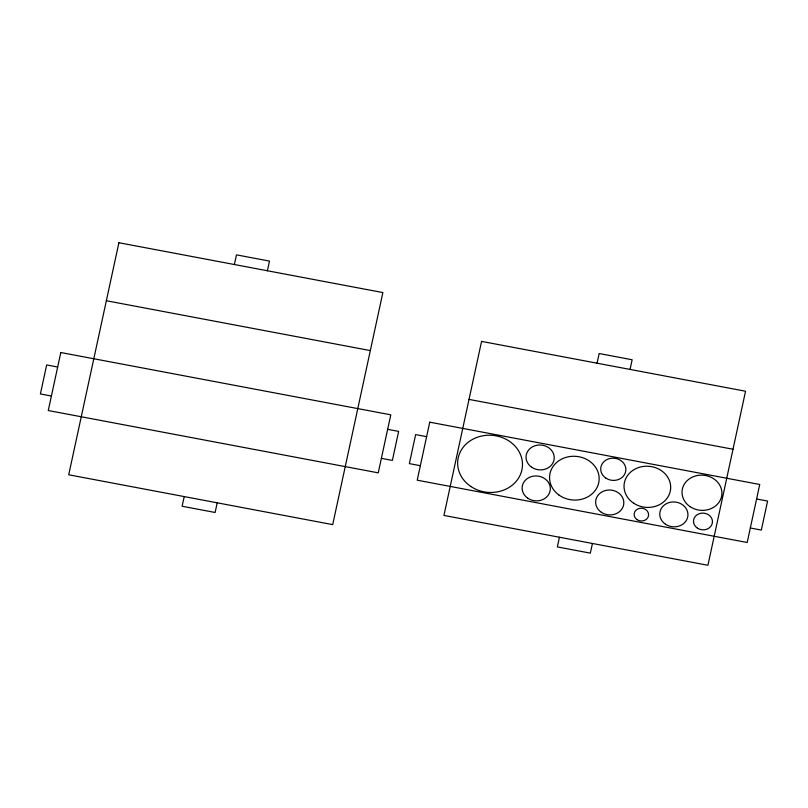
<?xml version="1.0" encoding="UTF-8"?>
<svg xmlns="http://www.w3.org/2000/svg" width="808" height="808" viewBox="0 0 808 808"><rect width="100%" height="100%" fill="white"/><g stroke="black" fill="none" stroke-linecap="round" stroke-linejoin="round"><path stroke-width="1.21" d="M184.214 496.587L182.123 506.252L215.12 512.484L217.211 502.818M234.391 264.529L236.481 254.863L269.478 261.085L267.387 270.761M559.429 537.239L557.338 546.915L590.335 553.137L592.426 543.471M597.062 363.196L599.152 353.53L632.149 359.762L630.058 369.428M106.353 300.738L370.327 350.581M469.024 399.404L733.008 449.248M57.671 367.024L46.672 364.943L40.4 393.951L51.399 396.031M387.648 429.331L398.647 431.401L392.375 460.409L381.376 458.338M426.624 436.684L415.625 434.613L409.353 463.62L420.352 465.691M756.601 498.99L767.6 501.071L761.328 530.078L750.329 527.998M60.812 352.52L48.268 410.535L378.245 472.842L390.789 414.827L60.812 352.52M118.897 242.723L68.72 474.781L332.704 524.624L382.871 292.567L118.897 242.723M429.755 422.18L417.211 480.194L747.188 542.501L759.732 484.487L429.755 422.18M481.568 341.39L443.946 515.433L707.919 565.277L745.552 391.234L481.568 341.39M470.711 486.396A32.451 28.593 5.4 0 0 522.271 467.842A32.451 28.593 5.4 0 0 477.235 437.29A32.451 28.593 5.4 0 0 470.711 486.396M637.199 519.766A7.272 6.413 5.4 0 0 648.602 515.292A7.272 6.413 5.4 0 0 638.28 508.717A7.272 6.413 5.4 0 0 637.199 519.766M697.486 528.2A9.504 8.373 5.4 0 0 712.424 522.453A9.504 8.373 5.4 0 0 699.011 513.767A9.504 8.373 5.4 0 0 697.486 528.2M531.704 467.256A14.12 12.443 5.4 0 0 554.147 459.186A14.12 12.443 5.4 0 0 534.543 445.895A14.12 12.443 5.4 0 0 531.704 467.256M527.806 498.223A14.12 12.443 5.4 0 0 550.238 490.143A14.12 12.443 5.4 0 0 530.644 476.851A14.12 12.443 5.4 0 0 527.806 498.223M558.843 494.94A24.836 21.887 5.4 0 0 598.88 482.002A24.836 21.887 5.4 0 0 565.358 457.57A24.836 21.887 5.4 0 0 558.843 494.94M601.303 512.272A14.12 12.443 5.4 0 0 623.736 504.202A14.12 12.443 5.4 0 0 604.142 490.911A14.12 12.443 5.4 0 0 601.303 512.272M605.96 478.164A12.595 11.1 5.4 0 0 625.816 470.65A12.595 11.1 5.4 0 0 608.101 459.055A12.595 11.1 5.4 0 0 605.96 478.164M633.765 503.273A23.351 20.574 5.4 0 0 670.579 489.325A23.351 20.574 5.4 0 0 637.744 467.852A23.351 20.574 5.4 0 0 633.765 503.273M665.428 524.2A14.12 12.443 5.4 0 0 687.861 516.13A14.12 12.443 5.4 0 0 668.266 502.839A14.12 12.443 5.4 0 0 665.428 524.2M690.052 506.636A19.968 17.594 5.4 0 0 721.786 495.213A19.968 17.594 5.4 0 0 694.072 476.417A19.968 17.594 5.4 0 0 690.052 506.636"/></g></svg>
